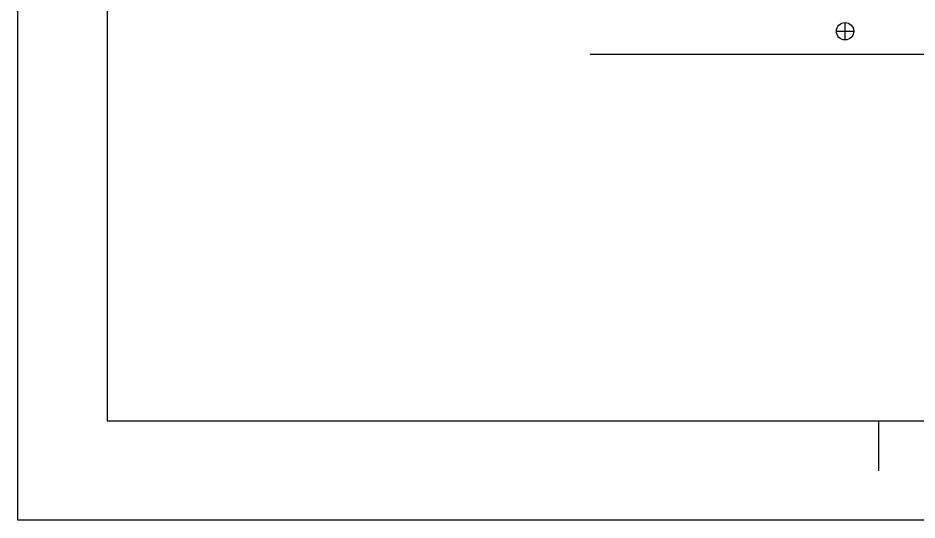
# Model space of a CAD drawing. Header units: millimetres. Extents: x 393.2 to 449.6, y 107.5 to 114.2.
# Drawn here: x 403.804 to 406.603, y 107.502 to 109.065 of the extents above; entities that cross this region are included whole.
import ezdxf

# ---------------------------------------------------------------- set-up
doc = ezdxf.new("R2010")
doc.units = ezdxf.units.MM
doc.header["$LTSCALE"] = 0.5
doc.linetypes.add('CENTER', pattern=[50.8, 31.75, -6.35, 6.35, -6.35])
doc.layers.add('1D', color=4, linetype='Continuous')
doc.layers.add('TB', color=7, linetype='Continuous')

# ---------------------------------------------------------------- blocks, each defined once
blk = doc.blocks.new('FR')
at = {"layer": 'TB'}
for p, q in [((8.115, 188.674), (8.115, 9.03)), ((8.115, 9.03), (275.589, 9.03)), ((78.349, 4.487), (78.349, 9.03))]:
    blk.add_line(p, q, dxfattribs=at)
blk.add_lwpolyline([(0, 196.391), (282.456, 196.391), (282.456, 0), (0, 0)], close=True, dxfattribs=at)

msp = doc.modelspace()

# ---------------------------------------------------------------- linework, layer by layer
msp.add_line((409.3425, 108.9516), (405.5849, 108.9516))
at = {"color": 0}
msp.add_circle((406.3786, 109.0236), 0.027, dxfattribs=at)
at = {"layer": '1D', "linetype": 'CENTER'}
for p, q in [((406.3786, 108.9967), (406.3786, 109.0506)), ((406.3517, 109.0236), (406.4056, 109.0236))]:
    msp.add_line(p, q, dxfattribs=at)
at = {"layer": '1D', "color": 7, "linetype": 'ByBlock', "lineweight": 0}
msp.add_line((403.8043, 107.5023), (413.4643, 107.5023), dxfattribs=at)

# ---------------------------------------------------------------- block references
at = {"layer": 'TB', "xscale": 0.0341999999999985, "yscale": 0.0341999999999985, "zscale": 0.0341999999999985}
msp.add_blockref('FR', (403.8043, 107.5023), dxfattribs=at)

doc.saveas('drawing.dxf')
